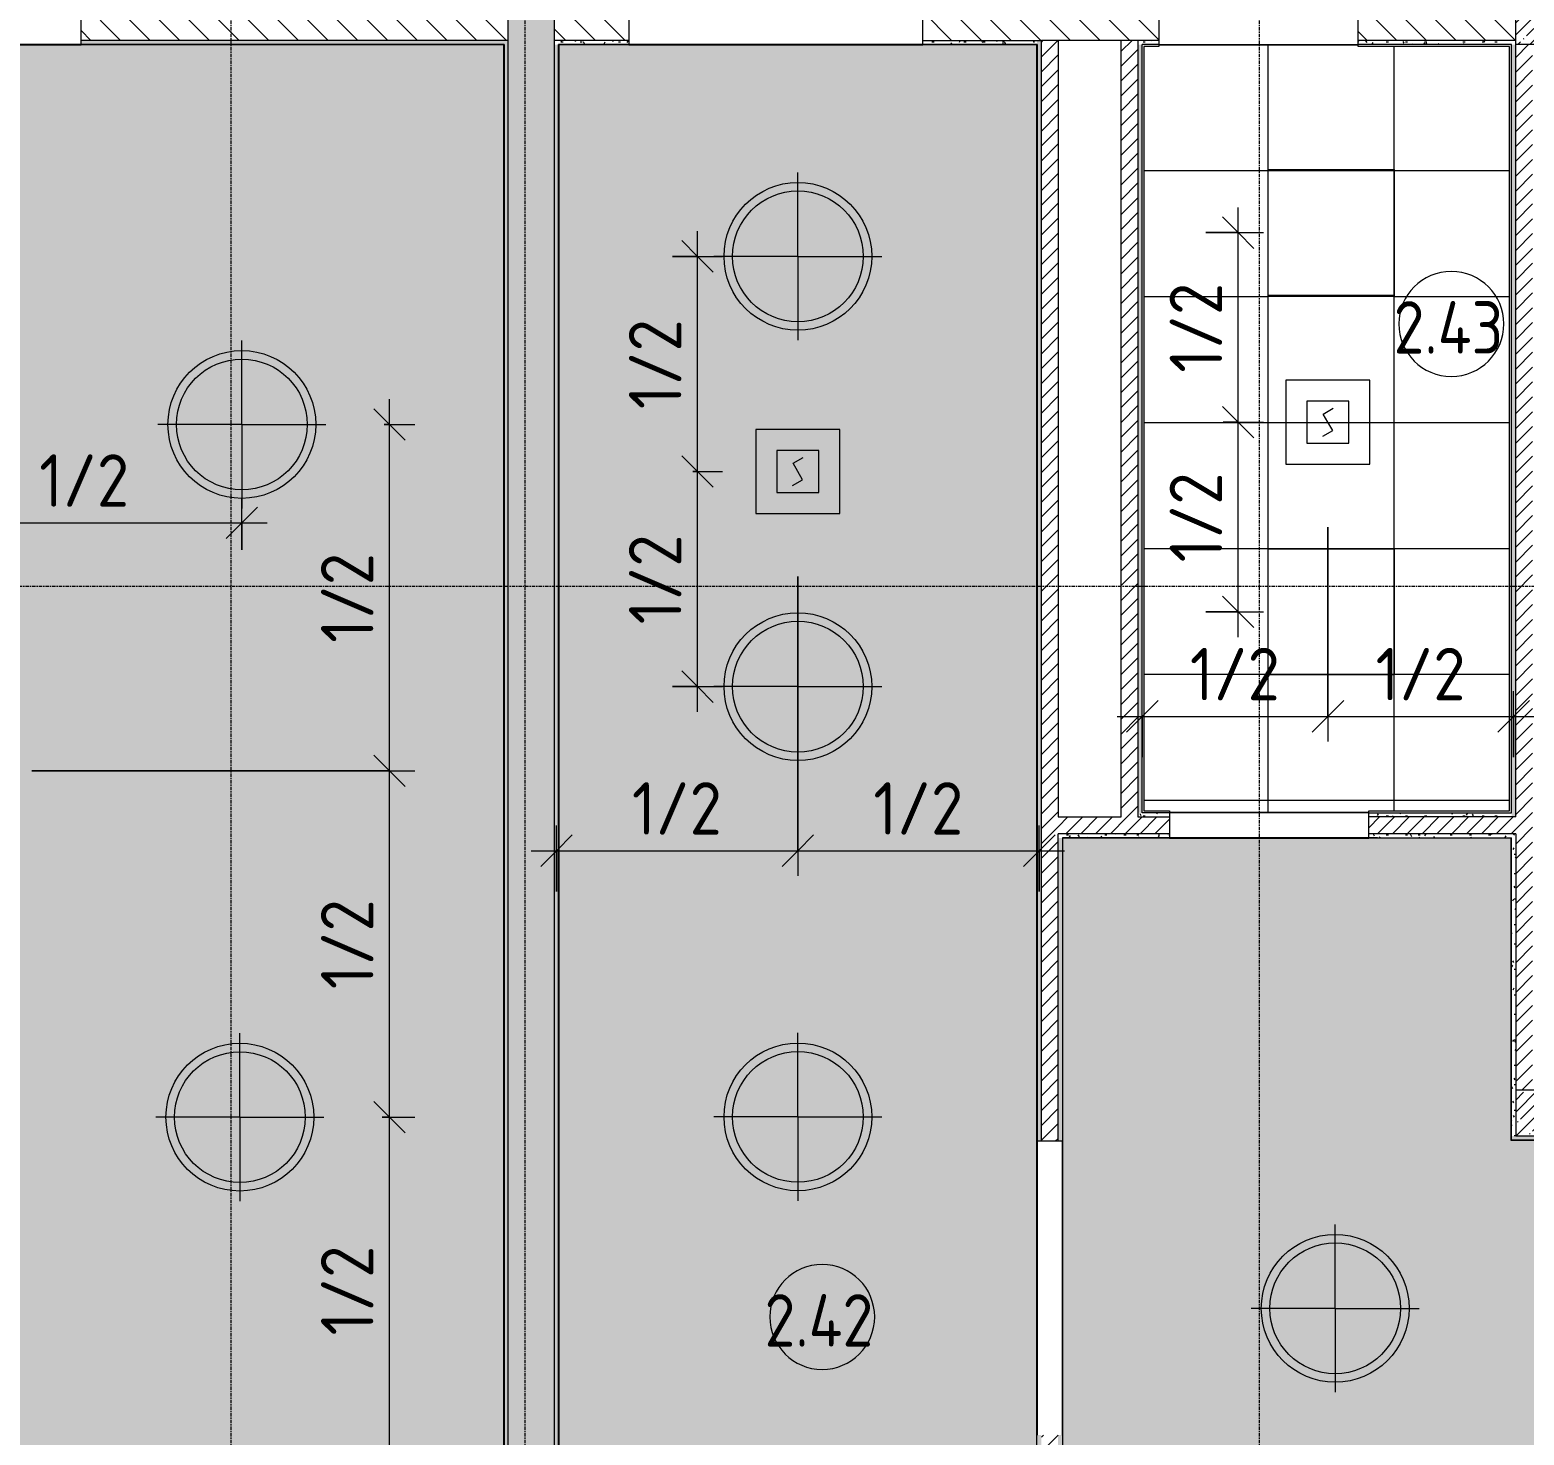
# Model space of a CAD drawing. Header units: millimetres. Extents: x 81548 to 272142, y -8553 to 29000.
# Drawn here: x 104851 to 111970, y 3755 to 10450 of the extents above; entities that cross this region are included whole.
import ezdxf

# ---------------------------------------------------------------- set-up
doc = ezdxf.new("R2010")
doc.units = ezdxf.units.MM
doc.linetypes.add('Осевая', pattern=[31.75, 6.35, -4.7625, 15.875, -4.7625])
for name, color, linetype, lineweight in [('A-ANNO-DIMS', 7, 'Continuous', 9), ('A-ANNO-DIMS-100', 7, 'Continuous', 9), ('A-AREA-IDEN', 7, 'Continuous', 9), ('A-CLNG-PATT', 7, 'Continuous', 9), ('A-WALL', 7, 'Continuous', 9), ('I-WALL', 7, 'Continuous', 9), ('Q-SPCQ', 7, 'Continuous', 9), ('Оси-2', 7, 'Осевая', 9)]:
    doc.layers.add(name, color=color, linetype=linetype, lineweight=lineweight)
for name, color, linetype, lineweight, true_color in [('A-ANNO-NOTE', 1, 'Continuous', 9, 0xff0000), ('A-CLNG-1', 7, 'Continuous', 9, 0xeaeaea), ('A-WALL-1', 7, 'Continuous', 9, 0x3c3c3c), ('A-WALL-FNSH-1', 7, 'Continuous', 9, 0x3c3c3c), ('I-WALL-1', 7, 'Continuous', 9, 0x535353), ('Q-SPCQ-4', 1, 'Continuous', 9, 0xff0000)]:
    doc.layers.add(name, color=color, linetype=linetype, lineweight=lineweight, true_color=true_color)
doc.layers.add('A-CLNG-PATT-1', color=7, linetype='Continuous', lineweight=9, transparency=1)
doc.styles.add('GOST Common_1', font='GOST_Common.ttf', dxfattribs={"width": 0.9, "height": 250})
doc.styles.add('ISOCPEUR', font='isocpeur.ttf', dxfattribs={"width": 0.9, "height": 250})
doc.dimstyles.new('ISO-2_5_0_9К_БОЛЬШОЙ', dxfattribs={"dimscale": 304.8, "dimtxt": 248.995294, "dimasz": 0.492126, "dimexe": 0.393701, "dimexo": 0.984252, "dimgap": 0, "dimtad": 1, "dimdec": 0, "dimrnd": 10, "dimzin": 0, "dimdsep": 46, "dimtxsty": 'ISOCPEUR', "dimblk1": 'OBLIQUE', "dimblk2": 'OBLIQUE', "dimsah": 1, "dimcen": 0.09, "dimdle": 0.393701, "dimazin": 0, "dimtfac": 1, "dimtdec": 4, "dimtix": 1, "dimtmove": 0, "dimatfit": 3, "dimfxl": 1, "dimtvp": 1, "dimtolj": 1, "dimtzin": 0, "dimarcsym": 2})
pattern_1 = [(135, (0, 0), (-70.71068, -70.71068), [])]
pattern_2 = [(45, (0, 0), (-35.35534, 35.35534), [])]
pattern_3 = [(45, (0, 0), (-57.024626, 57.024626), []), (45, (57.025, 0), (-57.024626, 57.024626), [100.806, -20.161, 3.353, -16.808])]
pattern_4 = [(0, (0, 0), (121.92, 30.48), [10.058, -81.382, 10.058, -81.382, -487.68]), (0, (0, 0), (121.92, 30.48), [-182.88, 10.058, -172.822, 10.058, -81.382, -213.36]), (0, (0, 0), (121.92, 30.48), [-457.2, 10.058, -50.902, 10.058, -142.342]), (120, (45.72, 15.24), (-87.356454, 90.345817), [10.058, -81.382, 10.058, -81.382, -487.68]), (120, (45.72, 15.24), (-87.356454, 90.345817), [-182.88, 10.058, -172.822, 10.058, -81.382, -213.36]), (120, (45.72, 15.24), (-87.356454, 90.345817), [-457.2, 10.058, -50.902, 10.058, -142.342]), (240, (60.96, 76.2), (-34.563546, -120.825817), [10.058, -81.382, 10.058, -81.382, -487.68]), (240, (60.96, 76.2), (-34.563546, -120.825817), [-182.88, 10.058, -172.822, 10.058, -81.382, -213.36]), (240, (60.96, 76.2), (-34.563546, -120.825817), [-457.2, 10.058, -50.902, 10.058, -142.342])]

# ---------------------------------------------------------------- blocks, each defined once
blk = doc.blocks.new('Извещатель потолочный - Монтируемые на перекрытии-30363607-Сводный план потолков 2 этажа в осях 23-33')
at = {"layer": 'Q-SPCQ'}
for p, q in [((-300, 300), (-300, -100)), ((100, 300), (-300, 300)), ((100, -100), (100, 300)), ((0, 200), (-200, 200)), ((-200, 200), (-200, 0)), ((-122.5, 139), (-74.9, 166.5)), ((0, 0), (0, 200)), ((-100, 100), (-122.5, 139)), ((-77.5, 61), (-100, 100)), ((-200, 0), (0, 0)), ((-125.1, 33.5), (-77.5, 61)), ((-300, -100), (100, -100))]:
    blk.add_line(p, q, dxfattribs=at)
blk = doc.blocks.new('Извещатель потолочный - Монтируемые на перекрытии-33237715-Сводный план потолков 2 этажа в осях 23-33')
at = {"layer": 'Q-SPCQ'}
for p, q in [((-300, 300), (-300, -100)), ((100, 300), (-300, 300)), ((100, -100), (100, 300)), ((0, 200), (-200, 200)), ((-200, 200), (-200, 0)), ((-122.5, 139), (-74.9, 166.5)), ((0, 0), (0, 200)), ((-100, 100), (-122.5, 139)), ((-77.5, 61), (-100, 100)), ((-200, 0), (0, 0)), ((-125.1, 33.5), (-77.5, 61)), ((-300, -100), (100, -100))]:
    blk.add_line(p, q, dxfattribs=at)
blk = doc.blocks.new('DIMBLOCK75-Сводный план потолков 2 этажа в осях 23-33')
at = {"layer": 'A-ANNO-DIMS-100', "lineweight": 20}
for p, q in [((106564.3, 5270), (106489.3, 5345)), ((106564.3, 5270), (106639.3, 5195)), ((106564.3, 3620), (106489.3, 3695)), ((106564.3, 3620), (106639.3, 3545))]:
    blk.add_line(p, q, dxfattribs=at)
at = {"layer": 'A-ANNO-DIMS-100'}
for p, q in [((106564.3, 3620), (106564.3, 5390)), ((106529.7, 5270), (106684.3, 5270)), ((106564.3, 5270), (106529.7, 5270)), ((104861, 3620), (106684.3, 3620)), ((106564.3, 3620), (104861, 3620))]:
    blk.add_line(p, q, dxfattribs=at)
at = {"layer": 'A-ANNO-DIMS-100', "color": 0, "insert": (106237.7, 4229.5), "char_height": 250, "width": 517.144, "attachment_point": 1, "rotation": 90, "line_spacing_factor": 1.149209, "style": 'ISOCPEUR'}
blk.add_mtext('1/2', dxfattribs=at)
blk = doc.blocks.new('_Oblique')
at = {"color": 0, "linetype": 'ByBlock', "lineweight": -2}
blk.add_line((-0.5, -0.5), (0.5, 0.5), dxfattribs=at)
blk = doc.blocks.new('DIMBLOCK76-Сводный план потолков 2 этажа в осях 23-33')
at = {"layer": 'A-ANNO-DIMS-100', "lineweight": 20}
for p, q in [((106564.3, 6920), (106489.3, 6995)), ((106564.3, 6920), (106639.3, 6845)), ((106564.3, 5270), (106489.3, 5345)), ((106564.3, 5270), (106639.3, 5195))]:
    blk.add_line(p, q, dxfattribs=at)
at = {"layer": 'A-ANNO-DIMS-100'}
for p, q in [((104861, 6920), (106684.3, 6920)), ((106564.3, 6920), (104861, 6920)), ((106564.3, 5150), (106564.3, 6920)), ((106529.7, 5270), (106684.3, 5270)), ((106564.3, 5270), (106529.7, 5270))]:
    blk.add_line(p, q, dxfattribs=at)
at = {"layer": 'A-ANNO-DIMS-100', "color": 0, "insert": (106237.7, 5879.5), "char_height": 250, "width": 517.144, "attachment_point": 1, "rotation": 90, "line_spacing_factor": 1.149209, "style": 'ISOCPEUR'}
blk.add_mtext('1/2', dxfattribs=at)
blk = doc.blocks.new('DIMBLOCK77-Сводный план потолков 2 этажа в осях 23-33')
at = {"layer": 'A-ANNO-DIMS-100'}
for p, q in [((106564.3, 6920), (106564.3, 8690)), ((106539.3, 8570), (106684.3, 8570)), ((106564.3, 8570), (106539.3, 8570)), ((104861, 6920), (106684.3, 6920)), ((106564.3, 6920), (104861, 6920))]:
    blk.add_line(p, q, dxfattribs=at)
at = {"layer": 'A-ANNO-DIMS-100', "lineweight": 20}
for p, q in [((106564.3, 8570), (106489.3, 8645)), ((106564.3, 8570), (106639.3, 8495)), ((106564.3, 6920), (106489.3, 6995)), ((106564.3, 6920), (106639.3, 6845))]:
    blk.add_line(p, q, dxfattribs=at)
at = {"layer": 'A-ANNO-DIMS-100', "color": 0, "insert": (106237.7, 7529.5), "char_height": 250, "width": 517.144, "attachment_point": 1, "rotation": 90, "line_spacing_factor": 1.149209, "style": 'ISOCPEUR'}
blk.add_mtext('1/2', dxfattribs=at)
blk = doc.blocks.new('DIMBLOCK79-Сводный план потолков 2 этажа в осях 23-33')
at = {"layer": 'A-ANNO-DIMS-100'}
for p, q in [((104361, 7420), (104361, 8221.3)), ((105861, 7972.5), (105861, 8221.3)), ((104361, 8101.3), (105981, 8101.3)), ((104361, 8101.3), (104361, 7420)), ((105861, 8101.3), (105861, 7972.5))]:
    blk.add_line(p, q, dxfattribs=at)
at = {"layer": 'A-ANNO-DIMS-100', "lineweight": 20}
for p, q in [((104361, 8101.3), (104436, 8176.3)), ((105861, 8101.3), (105936, 8176.3)), ((104361, 8101.3), (104286, 8026.3)), ((105861, 8101.3), (105786, 8026.3))]:
    blk.add_line(p, q, dxfattribs=at)
at = {"layer": 'A-ANNO-DIMS-100', "color": 0, "insert": (104895.5, 8427.9), "char_height": 250, "width": 517.144, "attachment_point": 1, "line_spacing_factor": 1.149209, "style": 'ISOCPEUR'}
blk.add_mtext('1/2', dxfattribs=at)
blk = doc.blocks.new('DIMBLOCK80-Сводный план потолков 2 этажа в осях 23-33')
at = {"layer": 'A-ANNO-DIMS-100', "lineweight": 20}
for p, q in [((108031.6, 8346), (107956.6, 8421)), ((108031.6, 8346), (108106.6, 8271)), ((108031.6, 7321), (107956.6, 7396)), ((108031.6, 7321), (108106.6, 7246))]:
    blk.add_line(p, q, dxfattribs=at)
at = {"layer": 'A-ANNO-DIMS-100'}
for p, q in [((108010, 8346), (108151.6, 8346)), ((108031.6, 8346), (108010, 8346)), ((108031.6, 7201), (108031.6, 8346)), ((107912.5, 7321), (108151.6, 7321)), ((108031.6, 7321), (107912.5, 7321))]:
    blk.add_line(p, q, dxfattribs=at)
at = {"layer": 'A-ANNO-DIMS-100', "color": 0, "insert": (107705, 7618), "char_height": 250, "width": 517.144, "attachment_point": 1, "rotation": 90, "line_spacing_factor": 1.149209, "style": 'ISOCPEUR'}
blk.add_mtext('1/2', dxfattribs=at)
blk = doc.blocks.new('DIMBLOCK81-Сводный план потолков 2 этажа в осях 23-33')
at = {"layer": 'A-ANNO-DIMS-100'}
for p, q in [((108031.6, 8346), (108031.6, 9491)), ((107912.5, 9371), (108151.6, 9371)), ((108031.6, 9371), (107912.5, 9371)), ((108010, 8346), (108151.6, 8346)), ((108031.6, 8346), (108010, 8346))]:
    blk.add_line(p, q, dxfattribs=at)
at = {"layer": 'A-ANNO-DIMS-100', "lineweight": 20}
for p, q in [((108031.6, 9371), (107956.6, 9446)), ((108031.6, 9371), (108106.6, 9296)), ((108031.6, 8346), (107956.6, 8421)), ((108031.6, 8346), (108106.6, 8271))]:
    blk.add_line(p, q, dxfattribs=at)
at = {"layer": 'A-ANNO-DIMS-100', "color": 0, "insert": (107705, 8643), "char_height": 250, "width": 517.144, "attachment_point": 1, "rotation": 90, "line_spacing_factor": 1.149209, "style": 'ISOCPEUR'}
blk.add_mtext('1/2', dxfattribs=at)
blk = doc.blocks.new('DIMBLOCK82-Сводный план потолков 2 этажа в осях 23-33')
at = {"layer": 'A-ANNO-DIMS-100'}
for p, q in [((108510, 7846), (108510, 6419.2)), ((108510, 6539.2), (108510, 7846)), ((107360, 6345.2), (107360, 6659.2)), ((107240, 6539.2), (108510, 6539.2)), ((107360, 6539.2), (107360, 6345.2))]:
    blk.add_line(p, q, dxfattribs=at)
at = {"layer": 'A-ANNO-DIMS-100', "lineweight": 20}
for p, q in [((107360, 6539.2), (107435, 6614.2)), ((108510, 6539.2), (108585, 6614.2)), ((107360, 6539.2), (107285, 6464.2)), ((108510, 6539.2), (108435, 6464.2))]:
    blk.add_line(p, q, dxfattribs=at)
at = {"layer": 'A-ANNO-DIMS-100', "color": 0, "insert": (107719.5, 6865.8), "char_height": 250, "width": 517.144, "attachment_point": 1, "line_spacing_factor": 1.149209, "style": 'ISOCPEUR'}
blk.add_mtext('1/2', dxfattribs=at)
blk = doc.blocks.new('DIMBLOCK83-Сводный план потолков 2 этажа в осях 23-33')
at = {"layer": 'A-ANNO-DIMS-100'}
for p, q in [((108510, 7846), (108510, 6419.2)), ((108510, 6539.2), (108510, 7846)), ((109660, 6345.2), (109660, 6659.2)), ((108510, 6539.2), (109780, 6539.2)), ((109660, 6539.2), (109660, 6345.2))]:
    blk.add_line(p, q, dxfattribs=at)
at = {"layer": 'A-ANNO-DIMS-100', "lineweight": 20}
for p, q in [((108510, 6539.2), (108585, 6614.2)), ((109660, 6539.2), (109735, 6614.2)), ((108510, 6539.2), (108435, 6464.2)), ((109660, 6539.2), (109585, 6464.2))]:
    blk.add_line(p, q, dxfattribs=at)
at = {"layer": 'A-ANNO-DIMS-100', "color": 0, "insert": (108869.5, 6865.8), "char_height": 250, "width": 517.144, "attachment_point": 1, "line_spacing_factor": 1.149209, "style": 'ISOCPEUR'}
blk.add_mtext('1/2', dxfattribs=at)
blk = doc.blocks.new('DIMBLOCK84-Сводный план потолков 2 этажа в осях 23-33')
at = {"layer": 'A-ANNO-DIMS-100'}
for p, q in [((111035.5, 8080.6), (111035.5, 7059.2)), ((111035.5, 7179.2), (111035.5, 8080.6)), ((110151, 6985.2), (110151, 7299.2)), ((110031, 7179.2), (111035.5, 7179.2)), ((110151, 7179.2), (110151, 6985.2))]:
    blk.add_line(p, q, dxfattribs=at)
at = {"layer": 'A-ANNO-DIMS-100', "lineweight": 20}
for p, q in [((110151, 7179.2), (110226, 7254.2)), ((111035.5, 7179.2), (111110.5, 7254.2)), ((110151, 7179.2), (110076, 7104.2)), ((111035.5, 7179.2), (110960.5, 7104.2))]:
    blk.add_line(p, q, dxfattribs=at)
at = {"layer": 'A-ANNO-DIMS-100', "color": 0, "insert": (110377.8, 7505.8), "char_height": 250, "width": 517.144, "attachment_point": 1, "line_spacing_factor": 1.149209, "style": 'ISOCPEUR'}
blk.add_mtext('1/2', dxfattribs=at)
blk = doc.blocks.new('DIMBLOCK85-Сводный план потолков 2 этажа в осях 23-33')
at = {"layer": 'A-ANNO-DIMS-100'}
for p, q in [((111035.5, 8080.6), (111035.5, 7059.2)), ((111035.5, 7179.2), (111035.5, 8080.6)), ((111920, 6985.2), (111920, 7299.2)), ((111035.5, 7179.2), (112040, 7179.2)), ((111920, 7179.2), (111920, 6985.2))]:
    blk.add_line(p, q, dxfattribs=at)
at = {"layer": 'A-ANNO-DIMS-100', "lineweight": 20}
for p, q in [((111035.5, 7179.2), (111110.5, 7254.2)), ((111920, 7179.2), (111995, 7254.2)), ((111035.5, 7179.2), (110960.5, 7104.2)), ((111920, 7179.2), (111845, 7104.2))]:
    blk.add_line(p, q, dxfattribs=at)
at = {"layer": 'A-ANNO-DIMS-100', "color": 0, "insert": (111262.3, 7505.8), "char_height": 250, "width": 517.144, "attachment_point": 1, "line_spacing_factor": 1.149209, "style": 'ISOCPEUR'}
blk.add_mtext('1/2', dxfattribs=at)
blk = doc.blocks.new('DIMBLOCK91-Сводный план потолков 2 этажа в осях 23-33')
at = {"layer": 'A-ANNO-DIMS-100', "lineweight": 20}
for p, q in [((110608, 8580.6), (110533, 8655.6)), ((110608, 8580.6), (110683, 8505.6)), ((110608, 7677), (110533, 7752)), ((110608, 7677), (110683, 7602))]:
    blk.add_line(p, q, dxfattribs=at)
at = {"layer": 'A-ANNO-DIMS-100'}
for p, q in [((110535.5, 8580.6), (110728, 8580.6)), ((110608, 8580.6), (110535.5, 8580.6)), ((110608, 7557), (110608, 8580.6)), ((110453, 7677), (110728, 7677)), ((110608, 7677), (110453, 7677))]:
    blk.add_line(p, q, dxfattribs=at)
at = {"layer": 'A-ANNO-DIMS-100', "color": 0, "insert": (110281.4, 7913.3), "char_height": 250, "width": 517.144, "attachment_point": 1, "rotation": 90, "line_spacing_factor": 1.149209, "style": 'ISOCPEUR'}
blk.add_mtext('1/2', dxfattribs=at)
blk = doc.blocks.new('DIMBLOCK92-Сводный план потолков 2 этажа в осях 23-33')
at = {"layer": 'A-ANNO-DIMS-100', "lineweight": 20}
for p, q in [((110608, 9484.1), (110533, 9559.1)), ((110608, 9484.1), (110683, 9409.1)), ((110608, 8580.6), (110533, 8655.6)), ((110608, 8580.6), (110683, 8505.6))]:
    blk.add_line(p, q, dxfattribs=at)
at = {"layer": 'A-ANNO-DIMS-100'}
for p, q in [((110608, 8580.6), (110608, 9604.1)), ((110453, 9484.1), (110728, 9484.1)), ((110608, 9484.1), (110453, 9484.1)), ((110535.5, 8580.6), (110728, 8580.6)), ((110608, 8580.6), (110535.5, 8580.6))]:
    blk.add_line(p, q, dxfattribs=at)
at = {"layer": 'A-ANNO-DIMS-100', "color": 0, "insert": (110281.4, 8816.9), "char_height": 250, "width": 517.144, "attachment_point": 1, "rotation": 90, "line_spacing_factor": 1.149209, "style": 'ISOCPEUR'}
blk.add_mtext('1/2', dxfattribs=at)
blk = doc.blocks.new('Марка_Помещения - Номер-25198446-Сводный план потолков 2 этажа в осях 23-33')
at = {"layer": 'A-AREA-IDEN'}
for start, end in [(360, 180), (180, 360)]:
    blk.add_arc((0, 0), 2.5, start, end, dxfattribs=at)

msp = doc.modelspace()

# ---------------------------------------------------------------- hatches: boundary and pattern name
at = {"layer": 'A-CLNG-PATT'}
h = msp.add_hatch(dxfattribs=at)
h.set_pattern_fill('FP_22', color=256, style=0, pattern_type=2)
h.set_pattern_definition([(90, (110750.5, 8579.5), (-600, 4e-14), []), (180, (110750.5, 8579.5), (-7e-14, -600), [])])
h.paths.add_polyline_path([(111230, 6721), (111230, 6729), (111901, 6729), (111901, 10371), (111180, 10371), (111180, 10379), (110230, 10379), (110230, 10371), (110159, 10371), (110159, 6729), (110280, 6729), (110280, 6721)])
h.paths.add_polyline_path([(110750.5, 7379.5), (110750.5, 7979.5), (111350.5, 7979.5), (111350.5, 7379.5), (111270.8, 7379.5)])
h.paths.add_polyline_path([(111350.5, 9179.5), (110750.5, 9179.5), (110750.5, 9779.5), (111350.5, 9779.5)])
at = {"layer": 'A-CLNG-PATT-1'}
h = msp.add_hatch(color=256, dxfattribs=at)
h.paths.add_polyline_path([(107110, 170), (107110, 10380), (101630, 10380), (101630, 520), (101990, 520), (101990, 170), (107109, 170)])
h.paths.add_polyline_path([(94530, 170), (94530, 175), (96260, 175), (96260, 520), (96750, 520), (96750, 175), (99030, 175), (99030, 170), (101570, 170), (101570, 5160), (100960, 5160), (100960, 5140), (100860, 5140), (100860, 5160), (100235, 5160), (100235, 5140), (100135, 5140), (100135, 5160), (94190, 5160), (94189, 6600), (92050, 6599), (92050, 525), (92446, 525), (92446, 175), (93630, 175), (93630, 170)])
msp.add_hatch(color=256, dxfattribs=at).paths.add_polyline_path([(108051, 170), (109649, 170), (109649, 10380), (107370, 10379), (107371, 521), (108050, 521), (108051, 218.4)])
h = msp.add_hatch(color=256, dxfattribs=at)
h.paths.add_polyline_path([(123987.2, 170), (124809, 170), (124809, 9754), (124794, 9754), (124794, 9804), (124809, 9804), (124809, 9979), (124410, 9980), (124410, 10359), (119351, 10359), (119351, 170), (120770, 170), (120770, 520), (121150, 520), (121150, 170), (123730, 170)])
h.paths.add_polyline_path([(118830, 170), (119290, 170.5), (119290, 5160), (111910, 5160), (111909, 6600), (109770, 6599), (109770, 170), (112510, 170), (112510, 520), (112890, 520), (112890, 170), (115179, 170), (115180, 520), (115650, 520), (115650, 170), (117930, 170)])
h.paths.add_polyline_path([(118680, 5139), (118580, 5139), (118580, 5159), (118680, 5159)])
h.paths.add_polyline_path([(117855, 5139), (117855, 5159), (117955, 5159), (117955, 5139)])
at = {"layer": 'I-WALL'}
h = msp.add_hatch(dxfattribs=at)
h.set_pattern_fill('FP_4', color=256, style=0, pattern_type=2)
h.set_pattern_definition(pattern_1)
h.paths.add_polyline_path([(107130, 10400), (107130, 10600), (105095, 10600), (105095, 10400), (107110, 10400)])
h.paths.add_polyline_path([(103645, 10400), (103645, 10600), (101610, 10600), (101610, 10400), (102369.3, 10400)])
h = msp.add_hatch(dxfattribs=at)
h.set_pattern_fill('FP_2', color=256, style=0, pattern_type=2)
h.set_pattern_definition(pattern_3)
h.paths.add_polyline_path([(107330, 2400), (107350, 2400), (107350, 10600), (107130, 10600), (107130, 2400)])
h = msp.add_hatch(dxfattribs=at)
h.set_pattern_fill('FP_4', color=256, style=0, pattern_type=2)
h.set_pattern_definition(pattern_1)
h.paths.add_polyline_path([(121210, 10400), (121210, 10600), (119330, 10600), (119330, 10400), (120172.3, 10400)])
h.paths.add_polyline_path([(111930, 10400), (111930, 10600), (111180, 10600), (111180, 10400), (111270.8, 10400)])
h.paths.add_polyline_path([(109650, 10400), (110230, 10400), (110230, 10600), (109105, 10600), (109105, 10400)])
h.paths.add_polyline_path([(107705, 10400), (107705, 10600), (107350, 10600), (107350, 10400), (107455.9, 10400)])
h = msp.add_hatch(dxfattribs=at)
h.set_pattern_fill('FP_2', color=256, style=0, pattern_type=2)
h.set_pattern_definition(pattern_3)
h.paths.add_polyline_path([(119330, 10380), (119330, 10600), (111930, 10600), (111930, 10380), (119250, 10380)])
h = msp.add_hatch(dxfattribs=at)
h.set_pattern_fill('FP_20', color=256, style=0, pattern_type=2)
h.set_pattern_definition(pattern_4)
h.paths.add_polyline_path([(107110, 10380), (107110, 10400), (105095, 10400), (105095, 10380), (106184.2, 10380)])
h.paths.add_polyline_path([(103645, 10380), (103645, 10400), (101610, 10400), (101610, 10380), (102369.3, 10380)])
h = msp.add_hatch(dxfattribs=at)
h.set_pattern_fill('FP_20', color=256, style=0, pattern_type=2)
h.set_pattern_definition(pattern_4)
h.paths.add_polyline_path([(107130, 150), (107130, 10400), (107110, 10400), (107110, 150)])
h = msp.add_hatch(dxfattribs=at)
h.set_pattern_fill('FP_20', color=256, style=0, pattern_type=2)
h.set_pattern_definition(pattern_4)
h.paths.add_polyline_path([(109650, 10380), (109650, 10400), (109105, 10400), (109105, 10380)])
h.paths.add_polyline_path([(107705, 10380), (107705, 10400), (107350, 10400), (107350, 10380), (107455.9, 10380)])
h = msp.add_hatch(dxfattribs=at)
h.set_pattern_fill('FP_20', color=256, style=0, pattern_type=2)
h.set_pattern_definition(pattern_4)
h.paths.add_polyline_path([(109670, 150), (109670, 3755), (109650, 3755), (109650, 150)])
h.paths.add_polyline_path([(109670, 5155), (109670, 10400), (109650, 10400), (109650, 5155)])
h = msp.add_hatch(dxfattribs=at)
h.set_pattern_fill('FP_5', color=256, style=0, pattern_type=2)
h.set_pattern_definition(pattern_2)
h.paths.add_polyline_path([(109670, 100), (109750, 100), (109750, 3755), (109670, 3755), (109670, 150)])
h.paths.add_polyline_path([(109750, 5155), (109750, 10400), (109670, 10400), (109670, 5155)])
h = msp.add_hatch(dxfattribs=at)
h.set_pattern_fill('FP_5', color=256, style=0, pattern_type=2)
h.set_pattern_definition(pattern_2)
h.paths.add_polyline_path([(110050, 6700), (110130, 6700), (110130, 10400), (110050, 10400), (110050, 8299.9)])
h = msp.add_hatch(dxfattribs=at)
h.set_pattern_fill('FP_20', color=256, style=0, pattern_type=2)
h.set_pattern_definition(pattern_4)
h.paths.add_polyline_path([(111930, 10380), (111930, 10400), (111180, 10400), (111180, 10380), (111910, 10380)])
h.paths.add_polyline_path([(110230, 10380), (110230, 10400), (110130, 10400), (110130, 10380), (110150, 10380)])
h = msp.add_hatch(dxfattribs=at)
h.set_pattern_fill('FP_20', color=256, style=0, pattern_type=2)
h.set_pattern_definition(pattern_4)
h.paths.add_polyline_path([(107370, 2400), (107370, 10380), (107350, 10380), (107350, 2400)])
h = msp.add_hatch(dxfattribs=at)
h.set_pattern_fill('FP_20', color=256, style=0, pattern_type=2)
h.set_pattern_definition(pattern_4)
h.paths.add_polyline_path([(110150, 6720), (110150, 10380), (110130, 10380), (110130, 6720)])
h = msp.add_hatch(dxfattribs=at)
h.set_pattern_fill('FP_20', color=256, style=0, pattern_type=2)
h.set_pattern_definition(pattern_4)
h.paths.add_polyline_path([(111910, 6700), (111930, 6700), (111930, 10380), (111910, 10380), (111910, 6720)])
h = msp.add_hatch(dxfattribs=at)
h.set_pattern_fill('FP_5', color=256, style=0, pattern_type=2)
h.set_pattern_definition(pattern_2)
h.paths.add_polyline_path([(111930, 5400), (112010, 5400), (112010, 10380), (111930, 10380), (111930, 6504)])
h = msp.add_hatch(dxfattribs=at)
h.set_pattern_fill('FP_5', color=256, style=0, pattern_type=2)
h.set_pattern_definition(pattern_2)
h.paths.add_polyline_path([(111930, 6620), (111930, 6700), (111230, 6700), (111230, 6620), (111270.8, 6620)])
h.paths.add_polyline_path([(110280, 6620), (110280, 6700), (109750, 6700), (109750, 6620), (109999.2, 6620)])
h = msp.add_hatch(dxfattribs=at)
h.set_pattern_fill('FP_20', color=256, style=0, pattern_type=2)
h.set_pattern_definition(pattern_4)
h.paths.add_polyline_path([(111910, 6700), (111910, 6720), (111230, 6720), (111230, 6700), (111270.8, 6700)])
h.paths.add_polyline_path([(110280, 6700), (110280, 6720), (110130, 6720), (110130, 6700)])
h = msp.add_hatch(dxfattribs=at)
h.set_pattern_fill('FP_20', color=256, style=0, pattern_type=2)
h.set_pattern_definition(pattern_4)
h.paths.add_polyline_path([(111930, 6600), (111930, 6620), (111230, 6620), (111230, 6600), (111910, 6600)])
h.paths.add_polyline_path([(109770, 6600), (110280, 6600), (110280, 6620), (109750, 6620), (109750, 6600)])
h = msp.add_hatch(dxfattribs=at)
h.set_pattern_fill('FP_20', color=256, style=0, pattern_type=2)
h.set_pattern_definition(pattern_4)
h.paths.add_polyline_path([(109750, 150), (109770, 150), (109770, 3755), (109750, 3755), (109750, 1116.4)])
h.paths.add_polyline_path([(109750, 5155), (109770, 5155), (109770, 6600), (109750, 6600), (109750, 6504)])
h = msp.add_hatch(dxfattribs=at)
h.set_pattern_fill('FP_20', color=256, style=0, pattern_type=2)
h.set_pattern_definition(pattern_4)
h.paths.add_polyline_path([(111910, 5180), (111930, 5180), (111930, 6600), (111910, 6600), (111910, 6504)])
h = msp.add_hatch(dxfattribs=at)
h.set_pattern_fill('FP_2', color=256, style=0, pattern_type=2)
h.set_pattern_definition(pattern_3)
h.paths.add_polyline_path([(119290, 5180), (119330, 5180), (119330, 5400), (118430, 5400), (118430, 5180), (118900.7, 5180)])
h.paths.add_polyline_path([(117380, 5180), (117380, 5400), (111930, 5400), (111930, 5180), (116357.4, 5180)])
h = msp.add_hatch(dxfattribs=at)
h.set_pattern_fill('FP_20', color=256, style=0, pattern_type=2)
h.set_pattern_definition(pattern_4)
h.paths.add_polyline_path([(119330, 5160), (119330, 5180), (118430, 5180), (118430, 5160), (118900.7, 5160)])
h.paths.add_polyline_path([(117380, 5160), (117380, 5180), (111910, 5180), (111910, 5160), (116357.4, 5160)])

# ---------------------------------------------------------------- linework, layer by layer
at = {"layer": 'A-ANNO-NOTE'}
for p, q in [((108510, 9371), (108510, 9771)), ((110750.5, 9784.1), (111350.5, 9784.1)), ((110750.5, 9184.1), (110750.5, 9784.1)), ((111350.5, 9784.1), (111350.5, 9184.1)), ((108510, 9371), (108110, 9371)), ((108510, 9371), (108510, 8971)), ((108510, 9371), (108910, 9371)), ((111350.5, 9184.1), (110750.5, 9184.1)), ((105861, 8570), (105861, 8970)), ((105861, 8570), (105461, 8570)), ((105861, 8570), (105861, 8170)), ((105861, 8570), (106261, 8570)), ((110750.5, 7977), (111350.5, 7977)), ((110750.5, 7377), (110750.5, 7977)), ((111350.5, 7977), (111350.5, 7377)), ((108510, 7321), (108510, 7721)), ((111350.5, 7377), (110750.5, 7377)), ((108510, 7321), (108110, 7321)), ((108510, 7321), (108510, 6921)), ((108510, 7321), (108910, 7321)), ((105851.4, 5270), (105851.4, 5670)), ((108510, 5271), (108510, 5671)), ((105851.4, 5270), (105451.4, 5270)), ((105851.4, 5270), (105851.4, 4870)), ((105851.4, 5270), (106251.4, 5270)), ((108510, 5271), (108110, 5271)), ((108510, 5271), (108510, 4871)), ((108510, 5271), (108910, 5271)), ((111070, 4359), (111070, 4759)), ((111070, 4359), (110670, 4359)), ((111070, 4359), (111070, 3959)), ((111070, 4359), (111470, 4359))]:
    msp.add_line(p, q, dxfattribs=at)
for centre, radius in [((108510, 9371), 352), ((108510, 9371), 311.5), ((105861, 8570), 352), ((105861, 8570), 311.5), ((108510, 7321), 352), ((108510, 7321), 311.5), ((105851.4, 5270), 352), ((105851.4, 5270), 311.5), ((108510, 5271), 352), ((108510, 5271), 311.5), ((111070, 4359), 352), ((111070, 4359), 311.5)]:
    msp.add_circle(centre, radius, dxfattribs=at)
at = {"layer": 'A-CLNG-1'}
for p, q in [((107110, 10380), (102369.3, 10380)), ((109649, 10380), (107370, 10380)), ((109649, 170), (109649, 10380)), ((110750.5, 9179.5), (110750.5, 9779.5)), ((110750.5, 9779.5), (111350.5, 9779.5)), ((111350.5, 9779.5), (111350.5, 9179.5)), ((111350.5, 9179.5), (110750.5, 9179.5)), ((110750.5, 7379.5), (110750.5, 7979.5)), ((110750.5, 7979.5), (111350.5, 7979.5)), ((111350.5, 7979.5), (111350.5, 7379.5)), ((111350.5, 7379.5), (110750.5, 7379.5)), ((111270.8, 6600), (109770, 6600)), ((109770, 6599), (109770, 171)), ((119290, 5160), (111910, 5160))]:
    msp.add_line(p, q, dxfattribs=at)
at = {"layer": 'A-WALL'}
for p, q in [((107350, 2400), (107350, 10600)), ((111930, 6700), (111930, 10600)), ((107130, 10400), (105095, 10400)), ((107705, 10400), (107350, 10400)), ((109105, 10400), (109670, 10400)), ((109670, 5155), (109670, 10400)), ((110230, 10400), (110130, 10400)), ((110130, 10400), (110130, 6700)), ((111930, 10400), (111180, 10400)), ((107370, 2400), (107370, 10380)), ((109650, 10380), (109650, 5155)), ((110230, 10380), (110150, 10380)), ((110150, 6720), (110150, 10380)), ((111910, 10380), (111180, 10380)), ((111910, 6720), (111910, 10380)), ((110130, 6700), (110280, 6700)), ((110280, 6720), (110150, 6720)), ((111930, 6700), (111230, 6700)), ((110280, 6620), (109750, 6620)), ((109750, 5155), (109750, 6620)), ((109770, 6600), (109770, 6599)), ((111930, 6620), (111230, 6620)), ((111270.8, 6600), (111910, 6600)), ((111930, 6620), (111930, 5180)), ((117380, 5180), (111930, 5180))]:
    msp.add_line(p, q, dxfattribs=at)
at = {"layer": 'A-WALL-1'}
for p, q in [((105095, 10380), (105095, 10620)), ((107705, 10620), (107705, 10380)), ((109105, 10380), (109105, 10620)), ((110230, 10620), (110230, 10380)), ((111180, 10380), (111180, 10620)), ((107130, 150), (107130, 10600)), ((110130, 10400), (109670, 10400)), ((109750, 10400), (109750, 6700)), ((110050, 6700), (110050, 10400)), ((107110, 10380), (107110, 150)), ((109650, 10380), (109649, 10380)), ((119250, 10380), (111930, 10380)), ((109750, 6700), (110050, 6700)), ((110280, 6720), (110280, 6600)), ((111230, 6600), (111230, 6720)), ((111230, 6720), (111910, 6720)), ((111910, 5160), (111910, 6600)), ((111930, 5400), (115660, 5400)), ((109770, 5155), (109650, 5155))]:
    msp.add_line(p, q, dxfattribs=at)
at = {"layer": 'A-WALL-FNSH-1'}
for p, q in [((105095, 10379), (105095, 10380)), ((107109, 10379), (105095, 10379)), ((107109, 171), (107109, 10379)), ((107705, 10379), (107371, 10379)), ((107371, 10379), (107371, 522)), ((107705, 10380), (107705, 10379)), ((109105, 10379), (109105, 10380)), ((109649, 10379), (109105, 10379)), ((110230, 10371), (110159, 10371)), ((110159, 10371), (110159, 6729)), ((110230, 10380), (110230, 10371)), ((111180, 10371), (111180, 10380)), ((111901, 10371), (111180, 10371)), ((111901, 6729), (111901, 10371)), ((110159, 6729), (110280, 6729)), ((110280, 6729), (110280, 6720)), ((111230, 6720), (111230, 6729)), ((111230, 6729), (111901, 6729)), ((110280, 6599), (109771, 6599)), ((109771, 6599), (109771, 5155)), ((110280, 6600), (110280, 6599)), ((111230, 6599), (111230, 6600)), ((111909, 6599), (111230, 6599)), ((111909, 5159), (111909, 6599)), ((109650, 5155), (109649, 5155)), ((109771, 5155), (109770, 5155)), ((117380, 5159), (111909, 5159))]:
    msp.add_line(p, q, dxfattribs=at)
at = {"layer": 'I-WALL-1'}
for p, q in [((103645, 10379), (105095, 10379)), ((107705, 10379), (109105, 10379)), ((110230, 10380), (111180, 10380)), ((110230, 10379), (111180, 10379)), ((111230, 6721), (110280, 6721)), ((111230, 6720), (110280, 6720)), ((110280, 6599), (111230, 6599)), ((109650, 5155), (109650, 3755)), ((109771, 3755), (109771, 5155))]:
    msp.add_line(p, q, dxfattribs=at)
at = {"layer": 'Оси-2'}
for p, q in [((105810, 593.7), (105810, 19528.3)), ((107210, 593.7), (107210, 19528.3)), ((110710, 593.7), (110710, 19528.3)), ((84847.6, 7800), (122738, 7800))]:
    msp.add_line(p, q, dxfattribs=at)

# ---------------------------------------------------------------- block references
at = {"layer": 'A-AREA-IDEN', "xscale": 99.99999999999993, "yscale": 99.99999999999993, "zscale": 99.99999999999993}
for p in [(111623.2, 9049), (108625.9, 4318)]:
    msp.add_blockref('Марка_Помещения - Номер-25198446-Сводный план потолков 2 этажа в осях 23-33', p, dxfattribs=at)
at = {"layer": 'Q-SPCQ-4'}
for name, p in [('Извещатель потолочный - Монтируемые на перекрытии-33237715-Сводный план потолков 2 этажа в осях 23-33', (111135.5, 8480.6)), ('Извещатель потолочный - Монтируемые на перекрытии-30363607-Сводный план потолков 2 этажа в осях 23-33', (108610, 8246))]:
    msp.add_blockref(name, p, dxfattribs=at)

# ---------------------------------------------------------------- texts
at = {"layer": 'A-AREA-IDEN', "char_height": 250, "width": 685.443, "attachment_point": 1, "style": 'GOST Common_1'}
for s, insert in [('2.43', (111348.4, 9157.5)), ('2.42', (108351.2, 4426.5))]:
    msp.add_mtext(s, dxfattribs=dict(at, insert=insert))

# ---------------------------------------------------------------- dimensions: what is measured, and where the dimension line sits
at = {"layer": 'A-ANNO-DIMS'}
for base, p1, p2, override, picture, middle in [((110608, 9484.1), (110835.5, 8580.6), (110753, 9484.1), {"dimpost": '<>', "dimfxl": 907.317523}, 'DIMBLOCK92-Сводный план потолков 2 этажа в осях 23-33', (110483, 9032.3)), ((108031.6, 9371), (108310, 8346), (108212.5, 9371), {"dimpost": '<>', "dimfxl": 1029.626753}, 'DIMBLOCK81-Сводный план потолков 2 этажа в осях 23-33', (107906.6, 8858.5)), ((106564.3, 8570), (104561, 6920), (106239.3, 8570), {"dimpost": '<>', "dimfxl": 2353.547406}, 'DIMBLOCK77-Сводный план потолков 2 этажа в осях 23-33', (106439.3, 7745)), ((110608, 8580.6), (110753, 7677), (110835.5, 8580.6), {"dimpost": '<>', "dimfxl": 907.317526}, 'DIMBLOCK91-Сводный план потолков 2 этажа в осях 23-33', (110483, 8128.8)), ((108031.6, 8346), (108212.5, 7321), (108310, 8346), {"dimpost": '<>', "dimfxl": 1029.626753}, 'DIMBLOCK80-Сводный план потолков 2 этажа в осях 23-33', (107906.6, 7833.5)), ((106564.3, 6920), (106229.7, 5270), (104561, 6920), {"dimpost": '<>', "dimfxl": 2346.710757}, 'DIMBLOCK76-Сводный план потолков 2 этажа в осях 23-33', (106439.3, 6095)), ((106564.3, 5270), (104561, 3620), (106229.7, 5270), {"dimpost": '<>', "dimfxl": 2346.710757}, 'DIMBLOCK75-Сводный план потолков 2 этажа в осях 23-33', (106439.3, 4445))]:
    dim = msp.add_linear_dim(base=base, p1=p1, p2=p2, angle=90, text='1/2', dimstyle='ISO-2_5_0_9К_БОЛЬШОЙ', override=override, dxfattribs=at)
    dim.commit()
    dim.dimension.update_dxf_attribs({"geometry": picture, "text_midpoint": middle})
for base, p1, p2, override, picture, middle in [((105861, 8101.3), (104361, 7120), (105861, 8272.5), {"dimpost": '<>', "dimfxl": 1891.627936}, 'DIMBLOCK79-Сводный план потолков 2 этажа в осях 23-33', (105111, 8226.3)), ((111035.5, 7179.2), (110151, 7285.2), (111035.5, 8380.6), {"dimpost": '<>', "dimfxl": 1407.874021}, 'DIMBLOCK84-Сводный план потолков 2 этажа в осях 23-33', (110593.2, 7304.2)), ((111920, 7179.2), (111035.5, 8380.6), (111920, 7285.2), {"dimpost": '<>', "dimfxl": 1407.874021}, 'DIMBLOCK85-Сводный план потолков 2 этажа в осях 23-33', (111477.7, 7304.2)), ((108510, 6539.2), (107360, 6645.2), (108510, 8146), {"dimpost": '<>', "dimfxl": 1890.722883}, 'DIMBLOCK82-Сводный план потолков 2 этажа в осях 23-33', (107935, 6664.2)), ((109660, 6539.2), (108510, 8146), (109660, 6645.2), {"dimpost": '<>', "dimfxl": 1890.722883}, 'DIMBLOCK83-Сводный план потолков 2 этажа в осях 23-33', (109085, 6664.2))]:
    dim = msp.add_linear_dim(base=base, p1=p1, p2=p2, text='1/2', dimstyle='ISO-2_5_0_9К_БОЛЬШОЙ', override=override, dxfattribs=at)
    dim.commit()
    dim.dimension.update_dxf_attribs({"geometry": picture, "text_midpoint": middle})

doc.saveas('drawing.dxf')
